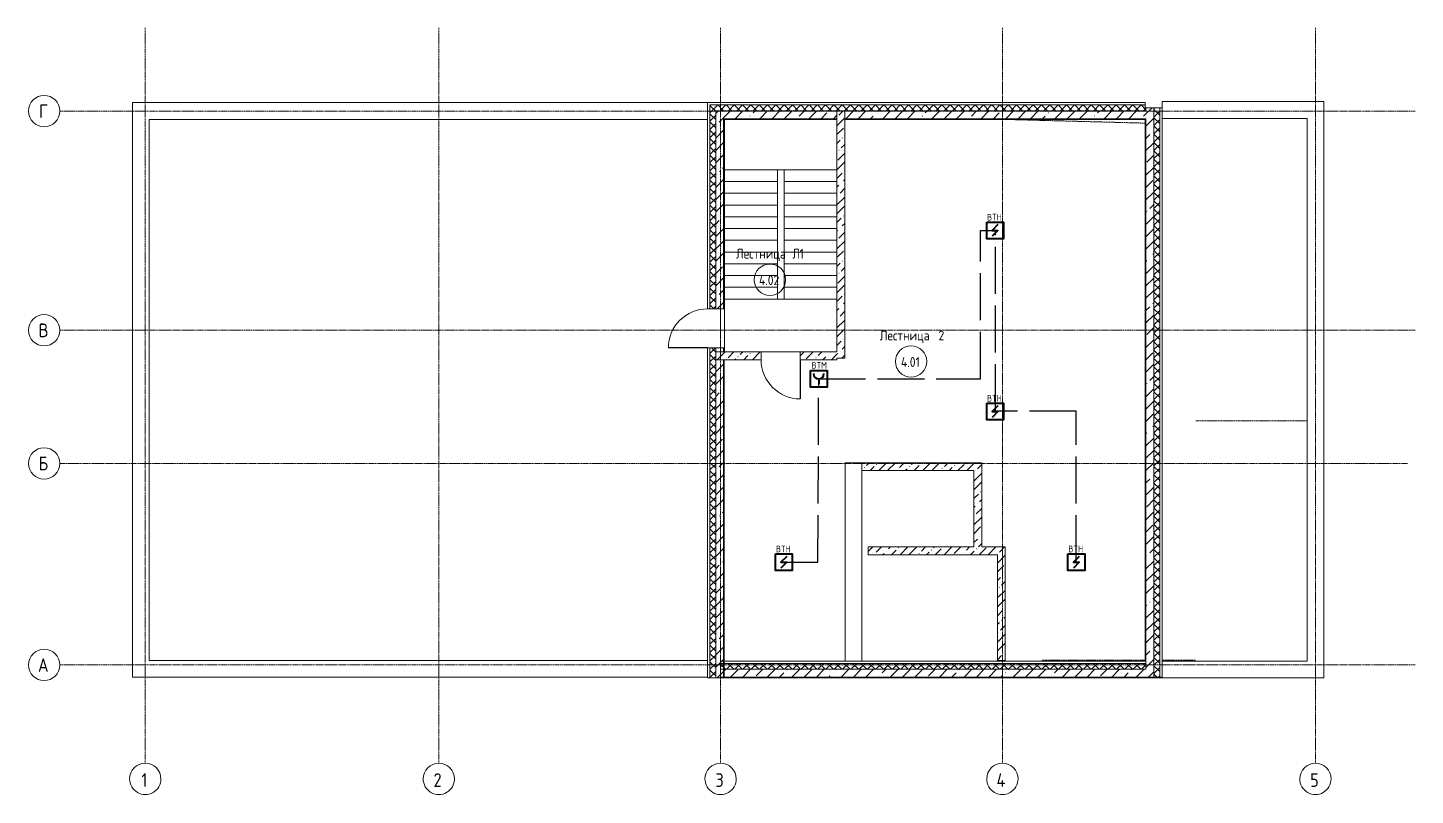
# Model space of a CAD drawing. Header units: millimetres. Extents: x -174154 to -170572, y -111302 to -109817.
# Drawn here: x -171778.9 to -171424.4, y -111301.7 to -111105.6 of the extents above; entities that cross this region are included whole.
import ezdxf

# ---------------------------------------------------------------- set-up
doc = ezdxf.new("R2010")
doc.units = ezdxf.units.MM
doc.set_wipeout_variables(frame=1)
for name, pattern in [('ACAD_ISO02W100', [15, 12, -3]), ('ADSK_Линия сетки', [21, 12, -3, 3, -3]), ('ADSK_Сверху', [4.5, 3, -1.5]), ('ADSK_Штрих_ш3 п1_5', [4.5, 3, -1.5])]:
    doc.linetypes.add(name, pattern=pattern)
for name, color, linetype, lineweight in [('!Подложка', 252, 'ACAD_ISO02W100', 25), ('Двери', 7, 'Continuous', 18), ('Кабель ПС', 20, 'ACAD_ISO02W100', 30), ('Лестницы', 7, 'Continuous', 18), ('Марки помещений', 7, 'Continuous', 18), ('Оси', 7, 'Continuous', 9), ('Панель', 7, 'Continuous', 18), ('ПС', 1, 'Continuous', 50), ('Стены', 7, 'Continuous', 18), ('Стены разрез', 7, 'Continuous', 40), ('Стены штриховка', 7, 'Continuous', 18)]:
    doc.layers.add(name, color=color, linetype=linetype, lineweight=lineweight)
doc.layers.add('_Разделитель помещений_', color=4, linetype='ADSK_Штрих_ш3 п1_5', lineweight=40, true_color=0x00ffff)
doc.styles.add('GOST Common', font='GOST Common.ttf', dxfattribs={"width": 0.9, "height": 250})
doc.styles.add('GOST Common_1', font='GOST Common.ttf', dxfattribs={"width": 0.9, "height": 350})
doc.styles.get("Standard").update_dxf_attribs({"font": 'GOST_A.TTF'})
pattern_1 = [(45, (30280, 12305), (84.1903, 308.6967), [396.875, -79.375, 3.353, -76.022])]
pattern_2 = [(45, (30280, 12305), (-106.066, 106.066), []), (135, (30280, 12305), (-106.066, -106.066), [])]
pattern_3 = [(45, (30280, 12305), (-314.309, 314.309), []), (45, (30594.3, 12305), (-314.309, 314.309), [555.625, -111.125, 3.353, -107.772])]

# ---------------------------------------------------------------- blocks, each defined once
blk = doc.blocks.new('*U11')
blk.add_wipeout([(0, 300), (300, 300), (300, 0), (0, 0)]).dxf.layer = 'ПС'
at = {"layer": 'ПС', "color": 1, "lineweight": 40}
blk.add_lwpolyline([(0, 300), (300, 300), (300, 0), (0, 0)], close=True, dxfattribs=at)
at = {"layer": 'ПС', "lineweight": 40, "ltscale": 100}
blk.add_lwpolyline([(202, 254), (98, 150), (202, 150), (98, 46)], dxfattribs=at)
at = {"layer": 'ПС', "ltscale": 300, "insert": (139, 388), "char_height": 120, "width": 281.48, "attachment_point": 5, "bg_fill": 3, "box_fill_scale": 1, "bg_fill_color": 256, "bg_fill_transparency": 0}
blk.add_mtext('BTH', dxfattribs=at)
blk = doc.blocks.new('*U12')
blk.add_wipeout([(0, 300), (300, 300), (300, 0), (0, 0)]).dxf.layer = 'ПС'
at = {"layer": 'ПС', "lineweight": 40, "ltscale": 100}
blk.add_line((150, 150), (150, 56), dxfattribs=at)
at = {"layer": 'ПС', "color": 1, "lineweight": 40}
blk.add_lwpolyline([(0, 300), (300, 300), (300, 0), (0, 0)], close=True, dxfattribs=at)
at = {"layer": 'ПС', "ltscale": 300, "insert": (159, 394), "char_height": 120, "width": 343.2, "attachment_point": 5, "bg_fill": 3, "box_fill_scale": 1, "bg_fill_color": 256, "bg_fill_transparency": 0}
blk.add_mtext('BTM', dxfattribs=at)
at = {"layer": 'ПС', "lineweight": 40, "ltscale": 100}
blk.add_arc((150, 244), 93.7, 180, 0, dxfattribs=at)
blk = doc.blocks.new('AC_Дверь_Однопольная_ДеревяннаяНаружная_ГОСТ24698-81 - 960х2080h-844341-В_АР_ПЭ_Тех_ этаж')
at = {"layer": 'Панель', "lineweight": 30}
blk.add_line((-500, 100), (-500, 1100), dxfattribs=at)
at = {"layer": 'Панель'}
blk.add_arc((-500, 100), 1000, 0, 90, dxfattribs=at)
blk = doc.blocks.new('AC_Дверь_Однопольная_ДеревяннаяНаружная_ГОСТ24698-81 - 960х2080h-844382-В_АР_ПЭ_Тех_ этаж')
at = {"layer": 'Панель', "lineweight": 30}
blk.add_line((-500, 215), (-500, 1215), dxfattribs=at)
at = {"layer": 'Панель'}
blk.add_arc((-500, 215), 1000, 0, 90, dxfattribs=at)
blk = doc.blocks.new('Ось сетки - D8-4846-В_АР_ПЭ_Тех_ этаж')
at = {"layer": 'Оси', "lineweight": 18}
for start, end in [(360, 180), (180, 360)]:
    blk.add_arc((0, 0), 4, start, end, dxfattribs=at)
blk = doc.blocks.new('ADSK_Марка_Помещение_2_ГОСТ21-501-2011 - Имя и Категория-86712-В_АР_ПЭ_Тех_ этаж')
at = {"layer": 'Марки помещений'}
blk.add_circle((0, 0), 4, dxfattribs=at)
blk = doc.blocks.new('A$C390b03e4')
at = {"layer": 'Стены разрез', "lineweight": 20, "true_color": 0x636466}
h = blk.add_hatch(dxfattribs=at)
h.set_pattern_fill('FP_2', color=251, style=0, pattern_type=2)
h.set_pattern_definition(pattern_2)
h.paths.add_polyline_path([(14905, -15), (14905, 8412), (14755, 8412), (14755, -15)])
h.paths.add_polyline_path([(14905, 9412), (14905, 14620), (14755, 14620), (14755, 9412)])
h = blk.add_hatch(dxfattribs=at)
h.set_pattern_fill('FP_2', color=251, style=0, pattern_type=2)
h.set_pattern_definition(pattern_2)
h.paths.add_polyline_path([(25900, 14470), (25900, 14550), (25880, 14550), (25880, 14620), (14905, 14620), (14905, 14470), (25880, 14470)])
h = blk.add_hatch(dxfattribs=at)
h.set_pattern_fill('FP_3', color=251, style=0, pattern_type=2)
h.set_pattern_definition(pattern_3)
h.paths.add_polyline_path([(26100, 5), (26100, 14550), (25900, 14550), (25900, 5)])
h = blk.add_hatch(dxfattribs=at)
h.set_pattern_fill('FP_2', color=251, style=0, pattern_type=2)
h.set_pattern_definition(pattern_2)
h.paths.add_polyline_path([(26250, 5), (26250, 14550), (26100, 14550), (26100, 5)])
h = blk.add_hatch(dxfattribs=at)
h.set_pattern_fill('FP_3', color=251, style=0, pattern_type=2)
h.set_pattern_definition(pattern_3)
h.paths.add_polyline_path([(15030, -15), (15105, -15), (15105, 8112), (14905, 8112), (14905, -15)])
h.paths.add_polyline_path([(15105, 8312), (15105, 8412), (14905, 8412), (14905, 8312)])
h.paths.add_polyline_path([(15105, 9412), (15105, 14470), (14905, 14470), (14905, 9412)])
h = blk.add_hatch(dxfattribs=at)
h.set_pattern_fill('FP_3', color=251, style=0, pattern_type=2)
h.set_pattern_definition(pattern_3)
h.paths.add_polyline_path([(25880, 14270), (25900, 14270), (25900, 14470), (18204, 14470), (18204, 14270), (23966, 14270)])
h.paths.add_polyline_path([(18004, 14270), (18004, 14470), (15105, 14470), (15105, 14270), (15532, 14270)])
h = blk.add_hatch(dxfattribs=at)
h.set_pattern_fill('FP_1', color=251, style=0, pattern_type=2)
h.set_pattern_definition(pattern_1)
h.paths.add_polyline_path([(18004, 8150), (18204, 8150), (18204, 14470), (18004, 14470), (18004, 8312)])
h = blk.add_hatch(dxfattribs=at)
h.set_pattern_fill('FP_1', color=251, style=0, pattern_type=2)
h.set_pattern_definition(pattern_1)
h.paths.add_polyline_path([(18004, 8112), (18004, 8312), (17065, 8312), (17065, 8112)])
h.paths.add_polyline_path([(16065, 8112), (16065, 8312), (14905, 8312), (14905, 8112), (15532, 8112)])
h = blk.add_hatch(dxfattribs=at)
h.set_pattern_fill('FP_1', color=251, style=0, pattern_type=2)
h.set_pattern_definition(pattern_1)
h.paths.add_polyline_path([(21502, 5280), (21702, 5280), (21702, 5480), (18640, 5480), (18640, 5280)])
h = blk.add_hatch(dxfattribs=at)
h.set_pattern_fill('FP_1', color=251, style=0, pattern_type=2)
h.set_pattern_definition(pattern_1)
h.paths.add_polyline_path([(21702, 3330), (21702, 5280), (21502, 5280), (21502, 3330)])
h = blk.add_hatch(dxfattribs=at)
h.set_pattern_fill('FP_1', color=251, style=0, pattern_type=2)
h.set_pattern_definition(pattern_1)
h.paths.add_polyline_path([(22102, 3130), (22302, 3130), (22302, 3330), (18803, 3330), (18803, 3130)])
h = blk.add_hatch(dxfattribs=at)
h.set_pattern_fill('FP_1', color=251, style=0, pattern_type=2)
h.set_pattern_definition(pattern_1)
h.paths.add_polyline_path([(22302, 430), (22302, 3130), (22102, 3130), (22102, 430)])
h = blk.add_hatch(dxfattribs=at)
h.set_pattern_fill('FP_2', color=251, style=0, pattern_type=2)
h.set_pattern_definition(pattern_2)
h.paths.add_polyline_path([(25880, 205), (25900, 205), (25900, 355), (15030, 355), (15030, 205), (23966, 205)])
h = blk.add_hatch(dxfattribs=at)
h.set_pattern_fill('FP_3', color=251, style=0, pattern_type=2)
h.set_pattern_definition(pattern_3)
h.paths.add_polyline_path([(25880, 5), (25900, 5), (25900, 205), (15030, 205), (15030, 5), (23966, 5)])
at = {"layer": '_Разделитель помещений_', "color": 251, "lineweight": 20, "true_color": 0x636466}
for p, q in [((25880, 14156), (22354, 14250)), ((15030, 9412), (15030, 8412)), ((27172, 6549), (30015, 6549)), ((23240, 435), (25880, 435)), ((26310, 435), (27172, 435))]:
    blk.add_line(p, q, dxfattribs=at)
at = {"layer": 'Лестницы', "color": 251, "lineweight": 20, "true_color": 0x636466}
for p, q in [((15130, 14250), (15130, 12963)), ((15130, 14250), (15130, 12963)), ((15130, 12963), (16480, 12963)), ((15130, 12663), (15130, 12963)), ((15130, 12663), (15130, 12963)), ((16480, 12963), (16654, 12963)), ((16480, 12663), (16480, 12963)), ((18004, 12963), (16654, 12963)), ((16654, 12963), (16654, 12663)), ((15130, 12363), (15130, 12663)), ((15130, 12363), (15130, 12663)), ((15130, 12663), (16480, 12663)), ((16480, 12363), (16480, 12663)), ((16654, 12663), (16654, 12363)), ((18004, 12663), (16654, 12663)), ((15130, 12063), (15130, 12363)), ((15130, 12063), (15130, 12363)), ((15130, 12363), (16480, 12363)), ((15130, 11763), (15130, 12063)), ((15130, 11763), (15130, 12063)), ((15130, 12063), (16480, 12063)), ((16480, 12063), (16480, 12363)), ((16480, 11763), (16480, 12063)), ((16654, 12363), (16654, 12063)), ((18004, 12363), (16654, 12363)), ((16654, 12063), (16654, 11763)), ((18004, 12063), (16654, 12063)), ((15130, 11463), (15130, 11763)), ((15130, 11463), (15130, 11763)), ((15130, 11763), (16480, 11763)), ((16480, 11463), (16480, 11763)), ((16654, 11763), (16654, 11463)), ((18004, 11763), (16654, 11763)), ((15130, 11163), (15130, 11463)), ((15130, 11163), (15130, 11463)), ((15130, 11463), (16480, 11463)), ((16480, 11163), (16480, 11463)), ((16654, 11463), (16654, 11163)), ((18004, 11463), (16654, 11463)), ((15130, 10863), (15130, 11163)), ((15130, 10863), (15130, 11163)), ((15130, 11163), (16480, 11163)), ((16480, 10863), (16480, 11163)), ((16654, 11163), (16654, 10863)), ((18004, 11163), (16654, 11163)), ((15130, 10563), (15130, 10863)), ((15130, 10563), (15130, 10863)), ((15130, 10863), (16480, 10863)), ((16480, 10563), (16480, 10863)), ((16654, 10863), (16654, 10563)), ((18004, 10863), (16654, 10863)), ((15130, 10263), (15130, 10563)), ((15130, 10263), (15130, 10563)), ((15130, 10563), (16480, 10563)), ((16480, 10263), (16480, 10563)), ((16654, 10563), (16654, 10263)), ((18004, 10563), (16654, 10563)), ((15130, 9963), (15130, 10263)), ((15130, 9963), (15130, 10263)), ((15130, 10263), (16480, 10263)), ((15130, 9663), (15130, 9963)), ((15130, 9663), (15130, 9963)), ((15130, 9963), (16480, 9963)), ((16480, 9963), (16480, 10263)), ((16480, 9663), (16480, 9963)), ((16654, 10263), (16654, 9963)), ((18004, 10263), (16654, 10263)), ((16654, 9963), (16654, 9663)), ((18004, 9963), (16654, 9963)), ((15130, 9663), (15130, 8313)), ((16480, 9663), (15130, 9663)), ((16654, 9663), (16480, 9663)), ((18004, 9663), (16654, 9663)), ((15130, 8313), (18004, 8313)), ((15130, 8312), (18004, 8312))]:
    blk.add_line(p, q, dxfattribs=at)
at = {"layer": 'Лестницы', "color": 251, "linetype": 'ADSK_Сверху', "lineweight": 20, "true_color": 0x636466}
for p, q in [((15130, 12963), (16480, 12963)), ((18004, 12963), (16654, 12963)), ((15130, 12663), (16480, 12663)), ((18004, 12663), (16654, 12663)), ((15130, 12363), (16480, 12363)), ((15130, 12063), (16480, 12063)), ((18004, 12363), (16654, 12363)), ((18004, 12063), (16654, 12063)), ((15130, 11763), (16480, 11763)), ((18004, 11763), (16654, 11763)), ((15130, 11463), (16480, 11463)), ((18004, 11463), (16654, 11463)), ((15130, 11163), (16480, 11163)), ((18004, 11163), (16654, 11163)), ((15130, 10863), (16480, 10863)), ((18004, 10863), (16654, 10863)), ((15130, 10563), (16480, 10563)), ((18004, 10563), (16654, 10563)), ((15130, 10263), (16480, 10263)), ((15130, 9963), (16480, 9963)), ((18004, 10263), (16654, 10263)), ((18004, 9963), (16654, 9963)), ((18004, 9663), (16654, 9663))]:
    blk.add_line(p, q, dxfattribs=at)
at = {"layer": 'Оси', "linetype": 'ADSK_Линия сетки'}
for p, q in [((330, 16593), (330, -2195)), ((7830, 16593), (7830, -2195)), ((15030, 16593), (15030, -2195)), ((22230, 16593), (22230, -2195)), ((30230, 16593), (30230, -2195)), ((32780, 14465), (-1856, 14465)), ((32780, 8865), (-1856, 8865)), ((32580, 5465), (-1856, 5465)), ((32780, 315), (-1856, 315))]:
    blk.add_line(p, q, dxfattribs=at)
at = {"layer": 'Стены', "color": 251, "lineweight": 20, "true_color": 0x636466}
for p, q in [((0, 14680), (14695, 14680)), ((0, 0), (0, 14680)), ((26310, 14707), (30445, 14707)), ((26310, 14707), (26310, 14550)), ((30445, 14707), (30445, -15)), ((14695, 14250), (430, 14250)), ((430, 14250), (430, 430)), ((30015, 14277), (26310, 14277)), ((30015, 415), (30015, 14277)), ((18210, 415), (18210, 5480)), ((18640, 5480), (18210, 5480)), ((18640, 5280), (18640, 415)), ((430, 430), (14695, 430)), ((26310, 415), (30015, 415)), ((14695, 0), (0, 0)), ((15030, -15), (15125, -15)), ((30445, -15), (26310, -15))]:
    blk.add_line(p, q, dxfattribs=at)
at = {"layer": 'Стены разрез', "color": 251, "lineweight": 20, "true_color": 0x636466}
for p, q in [((14695, 14680), (14695, 9412)), ((25880, 14680), (14695, 14680)), ((25880, 14550), (25880, 14680)), ((26310, 14550), (25880, 14550)), ((26310, -15), (26310, 14550)), ((15125, 9412), (15125, 14250)), ((15125, 14250), (18004, 14250)), ((18004, 14250), (18004, 8312)), ((18204, 8150), (18204, 14250)), ((18204, 14250), (25880, 14250)), ((25880, 14250), (25880, 415)), ((14695, 9412), (15125, 9412)), ((15125, 8412), (14695, 8412)), ((14695, 8412), (14695, -15)), ((15125, 8312), (15125, 8412)), ((16065, 8312), (15125, 8312)), ((16065, 8112), (16065, 8312)), ((18004, 8312), (17065, 8312)), ((17065, 8312), (17065, 8112)), ((15125, -15), (15125, 8112)), ((15125, 8112), (16065, 8112)), ((17065, 8112), (18004, 8112)), ((18004, 8150), (18204, 8150)), ((18004, 8112), (18004, 8150)), ((21702, 5480), (18640, 5480)), ((18640, 5480), (18640, 5280)), ((21702, 3330), (21702, 5480)), ((18640, 5280), (21502, 5280)), ((21502, 5280), (21502, 3330)), ((21502, 3330), (18803, 3330)), ((18803, 3330), (18803, 3130)), ((22302, 3330), (21702, 3330)), ((22302, 430), (22302, 3330)), ((18803, 3130), (22102, 3130)), ((22102, 3130), (22102, 430)), ((25880, 415), (15030, 415)), ((15030, 415), (15030, -15)), ((22102, 430), (22302, 430)), ((14695, -15), (15030, -15)), ((15125, -15), (26310, -15))]:
    blk.add_line(p, q, dxfattribs=at)
at = {"layer": 'Стены штриховка', "color": 251, "lineweight": 20, "true_color": 0x636466}
for p, q in [((14755, 14620), (14755, 9412)), ((25880, 14620), (14755, 14620)), ((25900, 14470), (25900, 14550)), ((26100, 5), (26100, 14550)), ((26250, 5), (26250, 14550)), ((14905, 14470), (14905, 9412)), ((25900, 14470), (14905, 14470)), ((15105, 14270), (15105, 9412)), ((18004, 14270), (15105, 14270)), ((18004, 14470), (18004, 14250)), ((18204, 14470), (18204, 14250)), ((25900, 14270), (18204, 14270)), ((25900, 14270), (25900, 205)), ((14755, 8412), (14755, -15)), ((14905, 8412), (14905, -15)), ((14905, 8312), (15125, 8312)), ((15105, 8412), (15105, 8312)), ((14905, 8112), (15125, 8112)), ((15105, 8112), (15105, -15)), ((25900, 355), (15030, 355)), ((25900, 415), (25880, 415)), ((25900, 205), (15030, 205)), ((26310, 5), (15030, 5))]:
    blk.add_line(p, q, dxfattribs=at)
at = {"layer": 'Двери', "color": 251, "lineweight": 20, "true_color": 0x636466}
for name, p, rotation in [('AC_Дверь_Однопольная_ДеревяннаяНаружная_ГОСТ24698-81 - 960х2080h-844382-В_АР_ПЭ_Тех_ этаж', (14910, 8912), 89.99999999999993), ('AC_Дверь_Однопольная_ДеревяннаяНаружная_ГОСТ24698-81 - 960х2080h-844341-В_АР_ПЭ_Тех_ этаж', (16565, 8212), 180)]:
    blk.add_blockref(name, p, dxfattribs=dict(at, rotation=rotation))
at = {"layer": 'Марки помещений', "color": 251, "lineweight": 20, "true_color": 0x636466, "xscale": 99.99999999999993, "yscale": 99.99999999999993, "zscale": 99.99999999999993}
for p in [(16291, 10157), (19896, 8068)]:
    blk.add_blockref('ADSK_Марка_Помещение_2_ГОСТ21-501-2011 - Имя и Категория-86712-В_АР_ПЭ_Тех_ этаж', p, dxfattribs=at)
at = {"layer": 'Оси', "lineweight": 18, "xscale": 99.99999999999993, "yscale": 99.99999999999993, "zscale": 99.99999999999993}
for p, rotation in [((-2256, 14465), 89.99999999999982), ((-2256, 8865), 89.99999999999982), ((-2256, 5465), 89.99999999999982), ((-2256, 315), 89.99999999999982), ((330, -2595), 180), ((7830, -2595), 180), ((15030, -2595), 180), ((22230, -2595), 180), ((30230, -2595), 180)]:
    blk.add_blockref('Ось сетки - D8-4846-В_АР_ПЭ_Тех_ этаж', p, dxfattribs=dict(at, rotation=rotation))
at = {"layer": 'Марки помещений', "color": 251, "lineweight": 20, "true_color": 0x636466, "char_height": 250, "attachment_point": 1, "style": 'GOST Common_1'}
for s, insert, width in [('Лестница', (15425, 10946), 1652.28), ('\\fGOST Common|b0|i0|c204|p34|;\\W.9;Л', (16865, 10946), 223.67), ('\\fGOST Common|b0|i0|c204|p34|;\\W.9;1', (17050, 10946), 137.09), ('4.02', (16011, 10269), 685.44), ('Лестница', (19099, 8857), 1652.28), (' 2', (20462, 8857), 288.61), ('4.01', (19640, 8179), 627.72)]:
    blk.add_mtext(s, dxfattribs=dict(at, insert=insert, width=width))
at = {"layer": 'Оси', "char_height": 350, "attachment_point": 1, "style": 'GOST Common'}
for s, insert, width in [('\\fGOST Common|b0|i0|c204|p34|;\\W.9;Г', (-2384, 14638), 274.18), ('\\fGOST Common|b0|i0|c204|p34|;\\W.9;В', (-2398, 9038), 310.25), ('\\fGOST Common|b0|i0|c204|p34|;\\W.9;Б', (-2398, 5638), 310.25), ('\\fGOST Common|b0|i0|c204|p34|;\\W.9;А', (-2413, 488), 346.33), ('\\fGOST Common|b0|i0|c204|p34|;\\W.9;1', (231, -2451), 187.59), ('\\fGOST Common|b0|i0|c204|p34|;\\W.9;2', (7696, -2451), 274.18), ('\\fGOST Common|b0|i0|c204|p34|;\\W.9;3', (14899, -2451), 266.96), ('\\fGOST Common|b0|i0|c204|p34|;\\W.9;4', (22081, -2451), 310.25), ('\\fGOST Common|b0|i0|c204|p34|;\\W.9;5', (30096, -2451), 274.18)]:
    blk.add_mtext(s, dxfattribs=dict(at, insert=insert, width=width))

msp = doc.modelspace()

# ---------------------------------------------------------------- block references
at = {"layer": 'ПС', "color": 0, "xscale": 0.01424277820484836, "yscale": 0.01424277820484836, "zscale": 0.01424277820484836}
for name, p in [('*U11', (-171533.88, -111159.53)), ('*U12', (-171578.93, -111197.45)), ('*U11', (-171533.88, -111205.8)), ('*U11', (-171587.83, -111244.28)), ('*U11', (-171513.11, -111244.28))]:
    msp.add_blockref(name, p, dxfattribs=at)

# ---------------------------------------------------------------- next in the draw order: linework, layer by layer
at = {"layer": 'Кабель ПС'}
for points in [[(-171576.8, -111195.32), (-171535.47, -111195.32), (-171535.47, -111157.37), (-171531.65, -111157.4)], [(-171510.97, -111242.14), (-171510.97, -111203.57), (-171531.65, -111203.57), (-171531.65, -111157.35)], [(-171585.69, -111242.14), (-171576.98, -111242.14), (-171576.8, -111195.32)]]:
    msp.add_lwpolyline(points, dxfattribs=at)

# ---------------------------------------------------------------- next in the draw order: block references
at = {"layer": '!Подложка', "ltscale": 20, "xscale": 0.01, "yscale": 0.01, "zscale": 0.01}
msp.add_blockref('A$C390b03e4', (-171752.17, -111271.54), dxfattribs=at)

doc.saveas('drawing.dxf')
